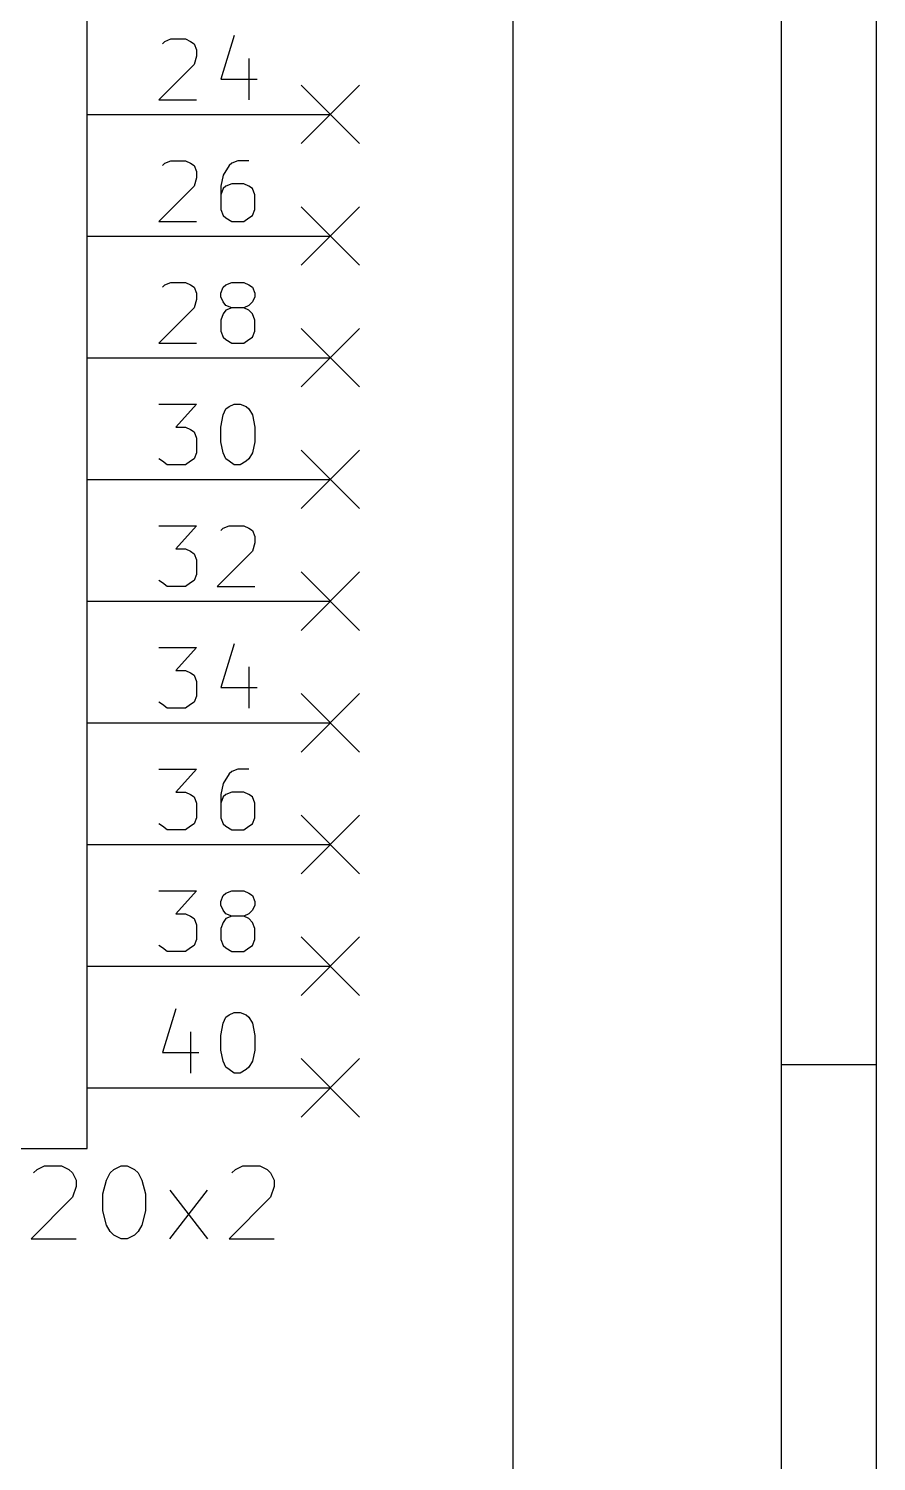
# Model space of a CAD drawing. Extents: x 10 to 287, y -200 to -10.
# Drawn here: x 269.29 to 287, y -118.29 to -88.38 of the extents above; entities that cross this region are included whole.
import ezdxf

# ---------------------------------------------------------------- set-up
doc = ezdxf.new("R2010")
doc.units = 0
doc.header["$MEASUREMENT"] = 0

msp = doc.modelspace()

# ---------------------------------------------------------------- linework, layer by layer
at = {"layer": 'Blue 2'}
for p, q in [((274.98, -89.5604), (276.2, -90.7796)), ((276.2, -89.5604), (274.98, -90.7796)), ((274.98, -92.1004), (276.2, -93.3196)), ((276.2, -92.1004), (274.98, -93.3196)), ((274.98, -94.6404), (276.2, -95.8596)), ((276.2, -94.6404), (274.98, -95.8596)), ((274.98, -97.1804), (276.2, -98.3996)), ((276.2, -97.1804), (274.98, -98.3996)), ((274.98, -99.7204), (276.2, -100.94)), ((276.2, -99.7204), (274.98, -100.94)), ((274.98, -102.26), (276.2, -103.48)), ((276.2, -102.26), (274.98, -103.48)), ((274.98, -104.8), (276.2, -106.02)), ((276.2, -104.8), (274.98, -106.02)), ((274.98, -107.34), (276.2, -108.56)), ((276.2, -107.34), (274.98, -108.56)), ((274.98, -109.88), (276.2, -111.1)), ((276.2, -109.88), (274.98, -111.1))]:
    msp.add_line(p, q, dxfattribs=at)
at = {"layer": 'Cyan 2'}
for p, q in [((269.469, -112.192), (269.621, -112.116)), ((269.621, -112.116), (269.977, -112.116)), ((269.977, -112.116), (270.129, -112.192)), ((271.069, -112.192), (271.221, -112.116)), ((271.221, -112.116), (271.348, -112.116)), ((271.348, -112.116), (271.501, -112.192)), ((273.609, -112.192), (273.761, -112.116)), ((273.761, -112.116), (274.117, -112.116)), ((274.117, -112.116), (274.269, -112.192)), ((269.392, -112.268), (269.469, -112.192)), ((270.129, -112.192), (270.205, -112.268)), ((270.205, -112.268), (270.281, -112.42)), ((270.281, -112.42), (270.281, -112.547)), ((270.84, -112.7), (270.916, -112.42)), ((270.916, -112.42), (270.993, -112.268)), ((270.993, -112.268), (271.069, -112.192)), ((271.501, -112.192), (271.577, -112.268)), ((271.577, -112.268), (271.653, -112.42)), ((271.653, -112.42), (271.729, -112.7)), ((273.533, -112.268), (273.609, -112.192)), ((274.269, -112.192), (274.345, -112.268)), ((274.345, -112.268), (274.422, -112.42)), ((274.422, -112.42), (274.422, -112.547)), ((270.281, -112.547), (270.205, -112.776)), ((270.84, -113.055), (270.84, -112.7)), ((271.729, -112.7), (271.729, -113.055)), ((272.237, -113.64), (273.025, -112.624)), ((272.237, -112.624), (273.025, -113.64)), ((274.422, -112.547), (274.345, -112.776)), ((270.205, -112.776), (269.342, -113.64)), ((274.345, -112.776), (273.482, -113.64)), ((270.916, -113.36), (270.84, -113.055)), ((271.729, -113.055), (271.653, -113.36)), ((269.342, -113.64), (270.281, -113.64)), ((270.993, -113.487), (270.916, -113.36)), ((271.069, -113.563), (270.993, -113.487)), ((271.221, -113.64), (271.069, -113.563)), ((271.348, -113.64), (271.221, -113.64)), ((271.501, -113.563), (271.348, -113.64)), ((271.577, -113.487), (271.501, -113.563)), ((271.653, -113.36), (271.577, -113.487)), ((273.482, -113.64), (274.422, -113.64))]:
    msp.add_line(p, q, dxfattribs=at)
at = {"layer": 'Green 2'}
msp.add_line((279.4, -69.85), (279.4, -143.51), dxfattribs=at)
at = {"layer": 'Red 2'}
for p, q in [((286.995, -200), (286.995, -10.0076)), ((285.013, -198.018), (285.013, -11.9888)), ((270.51, -111.76), (270.51, -60.96)), ((273.583, -88.519), (273.304, -89.4334)), ((272.085, -88.6968), (272.136, -88.646)), ((272.136, -88.646), (272.263, -88.5952)), ((272.263, -88.5952), (272.567, -88.5952)), ((272.567, -88.5952), (272.669, -88.646)), ((272.669, -88.646), (272.745, -88.6968)), ((272.745, -88.6968), (272.796, -88.8238)), ((272.796, -88.8238), (272.796, -88.9508)), ((272.796, -88.9508), (272.745, -89.1286)), ((273.888, -89.0016), (273.888, -89.8652)), ((272.745, -89.1286), (272.009, -89.8652)), ((273.304, -89.4334), (274.066, -89.4334)), ((272.009, -89.8652), (272.796, -89.8652)), ((270.51, -90.17), (275.59, -90.17)), ((272.085, -91.2368), (272.136, -91.186)), ((272.136, -91.186), (272.263, -91.1352)), ((272.263, -91.1352), (272.567, -91.1352)), ((272.567, -91.1352), (272.669, -91.186)), ((272.669, -91.186), (272.745, -91.2368)), ((273.533, -91.186), (273.482, -91.2368)), ((273.66, -91.1352), (273.533, -91.186)), ((273.888, -91.1352), (273.66, -91.1352)), ((272.745, -91.2368), (272.796, -91.3638)), ((272.796, -91.4908), (272.745, -91.6686)), ((272.796, -91.3638), (272.796, -91.4908)), ((273.355, -91.44), (273.304, -91.6686)), ((273.482, -91.2368), (273.355, -91.44)), ((272.745, -91.6686), (272.009, -92.4052)), ((273.304, -91.6686), (273.304, -92.1512)), ((273.355, -91.7194), (273.304, -91.8464)), ((273.406, -91.6686), (273.355, -91.7194)), ((273.533, -91.6178), (273.406, -91.6686)), ((273.787, -91.6178), (273.533, -91.6178)), ((273.888, -91.6686), (273.787, -91.6178)), ((273.964, -91.7194), (273.888, -91.6686)), ((274.015, -91.8464), (273.964, -91.7194)), ((274.015, -92.1512), (274.015, -91.8464)), ((272.009, -92.4052), (272.796, -92.4052)), ((273.304, -92.1512), (273.355, -92.2782)), ((273.355, -92.2782), (273.406, -92.329)), ((273.406, -92.329), (273.533, -92.4052)), ((273.533, -92.4052), (273.787, -92.4052)), ((273.787, -92.4052), (273.888, -92.329)), ((273.888, -92.329), (273.964, -92.2782)), ((273.964, -92.2782), (274.015, -92.1512)), ((270.51, -92.71), (275.59, -92.71)), ((272.085, -93.7768), (272.136, -93.726)), ((272.136, -93.726), (272.263, -93.6752)), ((272.263, -93.6752), (272.567, -93.6752)), ((272.567, -93.6752), (272.669, -93.726)), ((272.669, -93.726), (272.745, -93.7768)), ((272.745, -93.7768), (272.796, -93.9038)), ((272.796, -93.9038), (272.796, -94.0308)), ((273.304, -93.9038), (273.355, -93.7768)), ((273.304, -93.98), (273.304, -93.9038)), ((273.355, -93.7768), (273.406, -93.726)), ((273.406, -93.726), (273.533, -93.6752)), ((273.533, -93.6752), (273.787, -93.6752)), ((273.787, -93.6752), (273.888, -93.726)), ((273.888, -93.726), (273.964, -93.7768)), ((273.964, -93.7768), (274.015, -93.9038)), ((274.015, -93.9038), (274.015, -93.98)), ((272.745, -94.2086), (272.009, -94.9452)), ((272.796, -94.0308), (272.745, -94.2086)), ((273.355, -94.0816), (273.304, -93.98)), ((273.406, -94.1578), (273.355, -94.0816)), ((273.533, -94.2086), (273.406, -94.1578)), ((273.533, -94.2086), (273.406, -94.2594)), ((273.787, -94.2086), (273.533, -94.2086)), ((273.888, -94.1578), (273.787, -94.2086)), ((273.888, -94.2594), (273.787, -94.2086)), ((273.964, -94.0816), (273.888, -94.1578)), ((274.015, -93.98), (273.964, -94.0816)), ((273.355, -94.3356), (273.304, -94.4626)), ((273.304, -94.4626), (273.304, -94.6912)), ((273.406, -94.2594), (273.355, -94.3356)), ((273.964, -94.3356), (273.888, -94.2594)), ((274.015, -94.4626), (273.964, -94.3356)), ((274.015, -94.6912), (274.015, -94.4626)), ((273.304, -94.6912), (273.355, -94.8182)), ((273.964, -94.8182), (274.015, -94.6912)), ((272.009, -94.9452), (272.796, -94.9452)), ((273.355, -94.8182), (273.406, -94.869)), ((273.406, -94.869), (273.533, -94.9452)), ((273.533, -94.9452), (273.787, -94.9452)), ((273.787, -94.9452), (273.888, -94.869)), ((273.888, -94.869), (273.964, -94.8182)), ((270.51, -95.25), (275.59, -95.25)), ((272.009, -96.2152), (272.796, -96.2152)), ((272.796, -96.2152), (272.364, -96.6978)), ((273.406, -96.3168), (273.482, -96.266)), ((273.482, -96.266), (273.583, -96.2152)), ((273.583, -96.2152), (273.71, -96.2152)), ((273.71, -96.2152), (273.837, -96.266)), ((273.837, -96.266), (273.888, -96.3168)), ((273.304, -96.6978), (273.355, -96.4438)), ((273.355, -96.4438), (273.406, -96.3168)), ((273.888, -96.3168), (273.964, -96.4438)), ((273.964, -96.4438), (274.015, -96.6978)), ((272.364, -96.6978), (272.567, -96.6978)), ((272.567, -96.6978), (272.669, -96.7486)), ((272.669, -96.7486), (272.745, -96.7994)), ((272.745, -96.7994), (272.796, -96.9264)), ((273.304, -97.0026), (273.304, -96.6978)), ((274.015, -96.6978), (274.015, -97.0026)), ((272.796, -96.9264), (272.796, -97.2312)), ((273.355, -97.2312), (273.304, -97.0026)), ((274.015, -97.0026), (273.964, -97.2312)), ((272.085, -97.409), (272.009, -97.3582)), ((272.186, -97.4852), (272.085, -97.409)), ((272.567, -97.4852), (272.186, -97.4852)), ((272.669, -97.409), (272.567, -97.4852)), ((272.745, -97.3582), (272.669, -97.409)), ((272.796, -97.2312), (272.745, -97.3582)), ((273.406, -97.3582), (273.355, -97.2312)), ((273.482, -97.409), (273.406, -97.3582)), ((273.583, -97.4852), (273.482, -97.409)), ((273.71, -97.4852), (273.583, -97.4852)), ((273.837, -97.409), (273.71, -97.4852)), ((273.888, -97.3582), (273.837, -97.409)), ((273.964, -97.2312), (273.888, -97.3582)), ((270.51, -97.79), (275.59, -97.79)), ((272.009, -98.7552), (272.796, -98.7552)), ((272.796, -98.7552), (272.364, -99.2378)), ((273.304, -98.8568), (273.355, -98.806)), ((273.355, -98.806), (273.482, -98.7552)), ((273.482, -98.7552), (273.787, -98.7552)), ((273.787, -98.7552), (273.888, -98.806)), ((273.888, -98.806), (273.964, -98.8568)), ((273.964, -98.8568), (274.015, -98.9838)), ((274.015, -98.9838), (274.015, -99.1108)), ((272.364, -99.2378), (272.567, -99.2378)), ((272.567, -99.2378), (272.669, -99.2886)), ((272.669, -99.2886), (272.745, -99.3394)), ((273.964, -99.2886), (273.228, -100.025)), ((274.015, -99.1108), (273.964, -99.2886)), ((272.745, -99.3394), (272.796, -99.4664)), ((272.796, -99.4664), (272.796, -99.7712)), ((272.796, -99.7712), (272.745, -99.8982)), ((272.085, -99.949), (272.009, -99.8982)), ((272.186, -100.025), (272.085, -99.949)), ((272.567, -100.025), (272.186, -100.025)), ((272.669, -99.949), (272.567, -100.025)), ((272.745, -99.8982), (272.669, -99.949)), ((273.228, -100.025), (274.015, -100.025)), ((270.51, -100.33), (275.59, -100.33)), ((272.009, -101.295), (272.796, -101.295)), ((272.796, -101.295), (272.364, -101.778)), ((273.583, -101.219), (273.304, -102.133)), ((272.364, -101.778), (272.567, -101.778)), ((272.567, -101.778), (272.669, -101.829)), ((272.669, -101.829), (272.745, -101.879)), ((272.745, -101.879), (272.796, -102.006)), ((273.888, -101.702), (273.888, -102.565)), ((272.796, -102.006), (272.796, -102.311)), ((273.304, -102.133), (274.066, -102.133)), ((272.085, -102.489), (272.009, -102.438)), ((272.186, -102.565), (272.085, -102.489)), ((272.567, -102.565), (272.186, -102.565)), ((272.669, -102.489), (272.567, -102.565)), ((272.745, -102.438), (272.669, -102.489)), ((272.796, -102.311), (272.745, -102.438)), ((270.51, -102.87), (275.59, -102.87)), ((272.009, -103.835), (272.796, -103.835)), ((272.796, -103.835), (272.364, -104.318)), ((273.482, -103.937), (273.355, -104.14)), ((273.533, -103.886), (273.482, -103.937)), ((273.66, -103.835), (273.533, -103.886)), ((273.888, -103.835), (273.66, -103.835)), ((272.364, -104.318), (272.567, -104.318)), ((272.567, -104.318), (272.669, -104.369)), ((272.669, -104.369), (272.745, -104.419)), ((273.355, -104.14), (273.304, -104.369)), ((273.304, -104.369), (273.304, -104.851)), ((273.406, -104.369), (273.355, -104.419)), ((273.533, -104.318), (273.406, -104.369)), ((273.787, -104.318), (273.533, -104.318)), ((273.888, -104.369), (273.787, -104.318)), ((273.964, -104.419), (273.888, -104.369)), ((272.745, -104.419), (272.796, -104.546)), ((272.796, -104.546), (272.796, -104.851)), ((273.355, -104.419), (273.304, -104.546)), ((274.015, -104.546), (273.964, -104.419)), ((274.015, -104.851), (274.015, -104.546)), ((272.085, -105.029), (272.009, -104.978)), ((272.745, -104.978), (272.669, -105.029)), ((272.796, -104.851), (272.745, -104.978)), ((273.304, -104.851), (273.355, -104.978)), ((273.355, -104.978), (273.406, -105.029)), ((273.888, -105.029), (273.964, -104.978)), ((273.964, -104.978), (274.015, -104.851)), ((272.186, -105.105), (272.085, -105.029)), ((272.567, -105.105), (272.186, -105.105)), ((272.669, -105.029), (272.567, -105.105)), ((273.406, -105.029), (273.533, -105.105)), ((273.533, -105.105), (273.787, -105.105)), ((273.787, -105.105), (273.888, -105.029)), ((270.51, -105.41), (275.59, -105.41)), ((272.009, -106.375), (272.796, -106.375)), ((272.796, -106.375), (272.364, -106.858)), ((273.355, -106.477), (273.406, -106.426)), ((273.406, -106.426), (273.533, -106.375)), ((273.533, -106.375), (273.787, -106.375)), ((273.787, -106.375), (273.888, -106.426)), ((273.888, -106.426), (273.964, -106.477)), ((273.304, -106.604), (273.355, -106.477)), ((273.304, -106.68), (273.304, -106.604)), ((273.355, -106.782), (273.304, -106.68)), ((273.964, -106.477), (274.015, -106.604)), ((274.015, -106.68), (273.964, -106.782)), ((274.015, -106.604), (274.015, -106.68)), ((272.364, -106.858), (272.567, -106.858)), ((272.567, -106.858), (272.669, -106.909)), ((272.669, -106.909), (272.745, -106.959)), ((272.745, -106.959), (272.796, -107.086)), ((273.355, -107.036), (273.304, -107.163)), ((273.406, -106.858), (273.355, -106.782)), ((273.406, -106.959), (273.355, -107.036)), ((273.533, -106.909), (273.406, -106.858)), ((273.533, -106.909), (273.406, -106.959)), ((273.787, -106.909), (273.533, -106.909)), ((273.888, -106.858), (273.787, -106.909)), ((273.888, -106.959), (273.787, -106.909)), ((273.964, -106.782), (273.888, -106.858)), ((273.964, -107.036), (273.888, -106.959)), ((274.015, -107.163), (273.964, -107.036)), ((272.796, -107.086), (272.796, -107.391)), ((273.304, -107.163), (273.304, -107.391)), ((274.015, -107.391), (274.015, -107.163)), ((272.085, -107.569), (272.009, -107.518)), ((272.186, -107.645), (272.085, -107.569)), ((272.567, -107.645), (272.186, -107.645)), ((272.669, -107.569), (272.567, -107.645)), ((272.745, -107.518), (272.669, -107.569)), ((272.796, -107.391), (272.745, -107.518)), ((273.304, -107.391), (273.355, -107.518)), ((273.355, -107.518), (273.406, -107.569)), ((273.406, -107.569), (273.533, -107.645)), ((273.533, -107.645), (273.787, -107.645)), ((273.787, -107.645), (273.888, -107.569)), ((273.888, -107.569), (273.964, -107.518)), ((273.964, -107.518), (274.015, -107.391)), ((270.51, -107.95), (275.59, -107.95)), ((272.364, -108.839), (272.085, -109.753)), ((273.304, -109.398), (273.355, -109.144)), ((273.355, -109.144), (273.406, -109.017)), ((273.406, -109.017), (273.482, -108.966)), ((273.482, -108.966), (273.583, -108.915)), ((273.583, -108.915), (273.71, -108.915)), ((273.71, -108.915), (273.837, -108.966)), ((273.837, -108.966), (273.888, -109.017)), ((273.888, -109.017), (273.964, -109.144)), ((273.964, -109.144), (274.015, -109.398)), ((272.669, -109.322), (272.669, -110.185)), ((273.304, -109.703), (273.304, -109.398)), ((274.015, -109.398), (274.015, -109.703)), ((272.085, -109.753), (272.847, -109.753)), ((273.355, -109.931), (273.304, -109.703)), ((274.015, -109.703), (273.964, -109.931)), ((273.406, -110.058), (273.355, -109.931)), ((273.482, -110.109), (273.406, -110.058)), ((273.888, -110.058), (273.837, -110.109)), ((273.964, -109.931), (273.888, -110.058)), ((286.995, -110.007), (285.013, -110.007)), ((273.583, -110.185), (273.482, -110.109)), ((273.71, -110.185), (273.583, -110.185)), ((273.837, -110.109), (273.71, -110.185)), ((270.51, -110.49), (275.59, -110.49)), ((250.19, -111.76), (270.51, -111.76))]:
    msp.add_line(p, q, dxfattribs=at)

doc.saveas('drawing.dxf')
